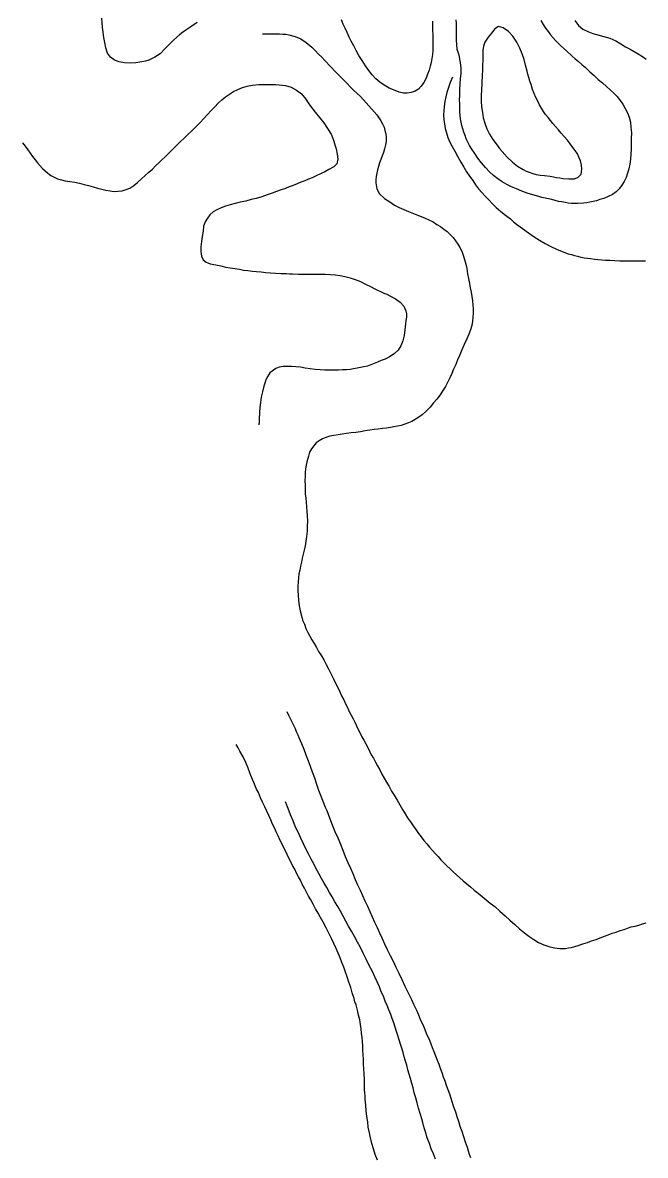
# Model space of a CAD drawing. Header units: inches. Extents: x 401374 to 405300, y 6332180 to 6336621.
# Drawn here: x 402029.4 to 402235.2, y 6334352.8 to 6334727 of the extents above; entities that cross this region are included whole.
import ezdxf

# ---------------------------------------------------------------- set-up
doc = ezdxf.new("R2010")
doc.units = ezdxf.units.IN
doc.header["$MEASUREMENT"] = 0

msp = doc.modelspace()

# ---------------------------------------------------------------- linework, layer by layer
for points in [[(402087.1, 6334727.1), (402085.3, 6334725.9), (402084.3, 6334725.2), (402083.3, 6334724.6), (402082.2, 6334723.8), (402081.2, 6334723), (402079.4, 6334721.4), (402077.8, 6334719.8), (402076.3, 6334718.3), (402074.8, 6334716.8), (402073.1, 6334715.6), (402071.1, 6334714.7), (402070, 6334714.3), (402068.8, 6334714.1), (402066.8, 6334713.8), (402064.9, 6334713.7), (402063, 6334713.8), (402061.3, 6334714.1), (402059.7, 6334714.7), (402058.4, 6334715.7), (402057.4, 6334717), (402056.9, 6334718.7), (402056.5, 6334720.5), (402056.2, 6334722.2), (402056, 6334723.9), (402055.8, 6334725.5), (402055.7, 6334727), (402055.6, 6334728.5)], [(402164.8, 6334727.5), (402164.8, 6334726), (402164.8, 6334724.5), (402164.9, 6334723.1), (402164.9, 6334721.7), (402164.9, 6334720.3), (402164.9, 6334719), (402164.9, 6334717.8), (402164.8, 6334716.5), (402164.6, 6334715.2), (402164.4, 6334713.9), (402164.1, 6334712.7), (402163.7, 6334711.4), (402163.2, 6334710), (402162.7, 6334708.7), (402162, 6334707.3), (402161.1, 6334706.1), (402160.2, 6334705.1), (402159.1, 6334704.4), (402157.8, 6334704), (402156.5, 6334703.8), (402155.2, 6334703.8), (402153.8, 6334704.1), (402152.5, 6334704.6), (402150.5, 6334705.4), (402148.9, 6334706.4), (402147.4, 6334707.4), (402146.1, 6334708.5), (402144.9, 6334709.8), (402143.8, 6334711.2), (402142.7, 6334712.8), (402141.6, 6334714.6), (402140.5, 6334716.2), (402139.6, 6334717.8), (402138.8, 6334719.4), (402138, 6334720.9), (402137.3, 6334722.3), (402136.6, 6334723.8), (402136, 6334725.2), (402135.3, 6334726.6), (402134.7, 6334728)], [(402173, 6334718.2), (402172.9, 6334719.8), (402172.8, 6334721.3), (402172.8, 6334722.8), (402172.7, 6334724.1), (402172.7, 6334725.5), (402172.7, 6334726.8), (402172.6, 6334728)], [(402200.6, 6334727.8), (402201.4, 6334726.4), (402202.2, 6334725.2), (402203, 6334724.1), (402203.8, 6334723), (402205.5, 6334721.1), (402207.2, 6334719.4), (402209.1, 6334717.7), (402211, 6334716), (402212, 6334715.1), (402213.1, 6334714.2), (402214.2, 6334713.2), (402215.4, 6334712.2), (402216.8, 6334710.8), (402218.2, 6334709.6), (402219.6, 6334708.3), (402221, 6334707.2), (402222.3, 6334706), (402223.5, 6334704.9), (402224.7, 6334703.7), (402225.8, 6334702.6), (402226.8, 6334701.3), (402227.7, 6334700.1), (402228.5, 6334698.7), (402229.2, 6334697.3), (402229.8, 6334695.8), (402230.2, 6334694.2), (402230.4, 6334692.4), (402230.6, 6334690.6), (402230.5, 6334688.8), (402230.5, 6334687), (402230.5, 6334685.3), (402230.4, 6334683.6), (402230.2, 6334682), (402230, 6334680.3), (402229.7, 6334678.8), (402229.3, 6334677.3), (402228.8, 6334675.9), (402228.2, 6334674.6), (402227.4, 6334673.4), (402226.5, 6334672.2), (402225.5, 6334671.2), (402224.3, 6334670.3), (402222.9, 6334669.6), (402221.4, 6334669), (402220.1, 6334668.6), (402219, 6334668.2), (402217.9, 6334668), (402216.8, 6334667.7), (402215.8, 6334667.5), (402214.7, 6334667.4), (402212.8, 6334667.3), (402210.8, 6334667.3), (402209.7, 6334667.4), (402208.7, 6334667.6), (402207.6, 6334667.8), (402206.5, 6334668), (402205.4, 6334668.3), (402204.2, 6334668.6), (402203.1, 6334668.8), (402202, 6334669.1), (402201, 6334669.3), (402200, 6334669.6), (402198, 6334670.2), (402196.1, 6334670.7), (402194.3, 6334671.4), (402192.6, 6334672.1), (402190.9, 6334672.8), (402189.4, 6334673.6), (402187.8, 6334674.5), (402186.4, 6334675.5), (402185, 6334676.6), (402183.6, 6334677.8), (402182.3, 6334679.2), (402181, 6334680.7), (402179.8, 6334682.3), (402178.6, 6334684.2), (402177.8, 6334685.3), (402177.1, 6334686.5), (402176.5, 6334687.6), (402176, 6334688.7), (402175.6, 6334689.8), (402175.2, 6334690.9), (402174.8, 6334692), (402174.5, 6334693.1), (402174.3, 6334694.2), (402174.1, 6334695.3), (402174, 6334696.4), (402173.9, 6334697.6), (402173.8, 6334698.9), (402173.8, 6334700.2), (402173.7, 6334701.5), (402173.8, 6334703), (402173.8, 6334704), (402173.8, 6334705), (402174, 6334706.8), (402174.1, 6334708.6), (402174.3, 6334710.3), (402174.3, 6334712), (402174.1, 6334713.9), (402173.9, 6334714.9), (402173.7, 6334715.9), (402173.4, 6334717), (402173, 6334718.2)], [(402211.8, 6334727.8), (402213.1, 6334726.1), (402214.5, 6334724.9), (402216.1, 6334724.1), (402217.8, 6334723.5), (402219.5, 6334723), (402221.4, 6334722.5), (402223.4, 6334721.9), (402225.4, 6334721), (402227, 6334720), (402228.6, 6334719.1), (402230.1, 6334718.3), (402231.5, 6334717.5), (402232.8, 6334716.7), (402234.2, 6334715.9), (402235.4, 6334715)], [(402181.4, 6334717.8), (402181.4, 6334716.6), (402181.4, 6334715.4), (402181.4, 6334714.3), (402181.3, 6334713.2), (402181.3, 6334712.1), (402181.3, 6334711), (402181.2, 6334709.9), (402181.2, 6334708.9), (402181.1, 6334707.9), (402181.1, 6334706.9), (402181, 6334704.9), (402180.9, 6334703), (402180.9, 6334701.1), (402181, 6334699.2), (402181.3, 6334697.4), (402181.6, 6334695.6), (402182.1, 6334693.8), (402182.8, 6334692), (402183.7, 6334690.2), (402184.8, 6334688.4), (402186.2, 6334686.6), (402187, 6334685.5), (402187.8, 6334684.5), (402189.5, 6334682.6), (402191.2, 6334681), (402192.9, 6334679.6), (402194.8, 6334678.5), (402195.8, 6334678), (402196.8, 6334677.6), (402198, 6334677.2), (402199.1, 6334676.9), (402200.4, 6334676.7), (402201.8, 6334676.6), (402203.7, 6334676.3), (402204.8, 6334676.1), (402205.8, 6334675.9), (402206.9, 6334675.8), (402208, 6334675.6), (402209.9, 6334675.5), (402211.7, 6334675.5), (402213, 6334676), (402213.9, 6334677), (402214.2, 6334678.6), (402214, 6334680), (402213.7, 6334681.4), (402213.2, 6334682.6), (402212.7, 6334683.7), (402212, 6334684.8), (402211.2, 6334685.8), (402210.3, 6334687), (402209.4, 6334688.2), (402208.3, 6334689.4), (402207.3, 6334690.5), (402206.4, 6334691.6), (402205.5, 6334692.7), (402204.6, 6334693.7), (402203.8, 6334694.7), (402203, 6334695.7), (402202.2, 6334696.7), (402201.5, 6334697.7), (402200.8, 6334698.8), (402200.2, 6334699.9), (402199.6, 6334701.1), (402199, 6334702.3), (402198.4, 6334703.6), (402197.9, 6334705), (402197.4, 6334706.6), (402197, 6334707.7), (402196.6, 6334708.9), (402196.3, 6334710), (402196.1, 6334711), (402195.6, 6334713), (402195.1, 6334714.9), (402194.5, 6334716.8), (402193.7, 6334718.6), (402192.7, 6334720.6), (402191.4, 6334722.6), (402189.9, 6334724.1), (402188.2, 6334725.3), (402186.6, 6334725.8), (402185.4, 6334725), (402184.3, 6334723.6), (402183.2, 6334722.3), (402182.1, 6334720.6), (402181.7, 6334719.3), (402181.4, 6334717.8)], [(402108.6, 6334723.4), (402109.8, 6334723.4), (402111, 6334723.4), (402112.1, 6334723.4), (402113.3, 6334723.4), (402114.3, 6334723.4), (402115.4, 6334723.3), (402116.4, 6334723.2), (402117.4, 6334723), (402119.4, 6334722.5), (402121.3, 6334721.7), (402123.1, 6334720.5), (402125, 6334719), (402126.1, 6334717.8), (402127.2, 6334716.6), (402128.2, 6334715.6), (402129.2, 6334714.5), (402131.1, 6334712.6), (402132.9, 6334710.7), (402134.7, 6334708.8), (402136.6, 6334706.9), (402137.6, 6334705.9), (402138.7, 6334704.8), (402139.8, 6334703.7), (402141, 6334702.6), (402142.9, 6334700.6), (402144.7, 6334698.6), (402146.4, 6334696.6), (402147.1, 6334695.6), (402147.8, 6334694.6), (402148.3, 6334693.6), (402148.8, 6334692.5), (402149.1, 6334691.4), (402149.4, 6334690.3), (402149.5, 6334689.1), (402149.5, 6334687.9), (402149.3, 6334686.7), (402149, 6334685.4), (402148.6, 6334684.2), (402148.2, 6334683), (402147.7, 6334681.8), (402147.3, 6334680.7), (402147, 6334679.5), (402146.6, 6334678.4), (402146.4, 6334677.3), (402146.2, 6334676.2), (402146.1, 6334675.1), (402146.1, 6334674.1), (402146.4, 6334672.2), (402147.3, 6334670.5), (402149, 6334669), (402150.7, 6334667.8), (402152.3, 6334666.8), (402153.8, 6334666), (402155.3, 6334665.3), (402156.9, 6334664.7), (402158.5, 6334664), (402160.2, 6334663.3), (402162.2, 6334662.6), (402163.6, 6334661.9), (402165, 6334661.2), (402166.3, 6334660.4), (402167.5, 6334659.7), (402168.6, 6334658.8), (402169.7, 6334658), (402171.6, 6334656.1), (402172.4, 6334655), (402173.2, 6334653.9), (402173.9, 6334652.8), (402174.5, 6334651.5), (402175, 6334650.2), (402175.4, 6334648.8), (402175.8, 6334647.3), (402176.2, 6334645.8), (402176.4, 6334644.1), (402176.7, 6334642.5), (402177, 6334640.9), (402177.3, 6334639.4), (402177.6, 6334638), (402177.8, 6334636.6), (402178, 6334635.2), (402178.2, 6334633.8), (402178.3, 6334632.5), (402178.3, 6334631.1), (402178.2, 6334629.8), (402178, 6334628.4), (402177.8, 6334627), (402177.4, 6334625.6), (402176.8, 6334624.1), (402176.2, 6334622.6), (402175.3, 6334620.7), (402174.5, 6334619), (402173.8, 6334617.3), (402173.1, 6334615.7), (402172.5, 6334614.1), (402171.8, 6334612.6), (402171.2, 6334611.1), (402170.5, 6334609.7), (402169.8, 6334608.2), (402169.1, 6334606.8), (402168.2, 6334605.5), (402167.3, 6334604.1), (402166.3, 6334602.7), (402165.2, 6334601.4), (402164, 6334600), (402162.6, 6334598.6), (402161.4, 6334597.5), (402160.3, 6334596.7), (402159.1, 6334595.9), (402158, 6334595.3), (402156.9, 6334594.8), (402155.7, 6334594.4), (402154.5, 6334594), (402153.3, 6334593.7), (402152.1, 6334593.5), (402150.9, 6334593.3), (402149.6, 6334593.1), (402148.3, 6334593), (402146.9, 6334592.8), (402145.5, 6334592.6), (402144.1, 6334592.4), (402142.6, 6334592.2), (402141, 6334591.9), (402139.5, 6334591.7), (402138, 6334591.5), (402136.4, 6334591.3), (402135, 6334591.1), (402133.6, 6334590.9), (402132.2, 6334590.7), (402130.9, 6334590.4), (402129.6, 6334590), (402128.5, 6334589.5), (402127.4, 6334588.9), (402126.4, 6334588.2), (402124.8, 6334586.3), (402124.2, 6334585.1), (402123.8, 6334583.8), (402123.3, 6334582), (402123, 6334580.3), (402122.8, 6334578.7), (402122.7, 6334577.2), (402122.6, 6334575.7), (402122.7, 6334574.3), (402122.7, 6334572.8), (402122.8, 6334571.4), (402123, 6334570), (402123.1, 6334568.6), (402123.2, 6334567.1), (402123.3, 6334565.6), (402123.4, 6334564.1), (402123.5, 6334562.4), (402123.4, 6334560.7), (402123.4, 6334559), (402123.2, 6334557.3), (402123, 6334555.7), (402122.7, 6334554.2), (402122.4, 6334552.8), (402122.1, 6334551.4), (402121.8, 6334550.1), (402121.5, 6334548.8), (402121.2, 6334547.5), (402121, 6334546.2), (402120.7, 6334544.9), (402120.6, 6334543.6), (402120.4, 6334542.3), (402120.3, 6334540.8), (402120.3, 6334539.4), (402120.4, 6334537.8), (402120.6, 6334536.2), (402120.8, 6334534.4), (402121.1, 6334532.7), (402121.5, 6334531.1), (402121.9, 6334529.7), (402122.5, 6334528.3), (402123, 6334526.9), (402123.6, 6334525.6), (402124.3, 6334524.4), (402125, 6334523.1), (402125.7, 6334521.9), (402126.5, 6334520.6), (402127.2, 6334519.3), (402128.1, 6334517.9), (402128.9, 6334516.5), (402129.7, 6334515), (402130.6, 6334513.4), (402131.3, 6334511.8), (402132.1, 6334510.3), (402132.8, 6334508.8), (402133.5, 6334507.4), (402134.2, 6334506), (402134.8, 6334504.7), (402135.5, 6334503.3), (402136.1, 6334502), (402136.7, 6334500.8), (402137.3, 6334499.5), (402138, 6334498.3), (402138.6, 6334497.1), (402139.2, 6334495.9), (402139.7, 6334494.7), (402140.3, 6334493.5), (402140.9, 6334492.3), (402141.5, 6334491.1), (402142.1, 6334490), (402142.8, 6334488.8), (402143.4, 6334487.6), (402144, 6334486.4), (402144.6, 6334485.2), (402145.3, 6334484), (402146, 6334482.7), (402146.7, 6334481.5), (402147.4, 6334480.2), (402148.1, 6334478.8), (402148.9, 6334477.5), (402149.6, 6334476.1), (402150.5, 6334474.7), (402151.3, 6334473.2), (402152.2, 6334471.8), (402153.1, 6334470.2), (402154, 6334468.6), (402154.9, 6334467.1), (402155.8, 6334465.7), (402156.6, 6334464.3), (402157.5, 6334463), (402158.4, 6334461.7), (402159.3, 6334460.5), (402160.2, 6334459.2), (402161.1, 6334458.1), (402162, 6334456.9), (402162.9, 6334455.8), (402163.8, 6334454.7), (402164.8, 6334453.6), (402165.7, 6334452.6), (402166.7, 6334451.6), (402167.6, 6334450.5), (402168.6, 6334449.5), (402169.6, 6334448.5), (402170.7, 6334447.5), (402171.7, 6334446.5), (402172.8, 6334445.5), (402173.9, 6334444.5), (402175, 6334443.5), (402176.2, 6334442.5), (402177.4, 6334441.5), (402178.6, 6334440.5), (402179.9, 6334439.4), (402181.2, 6334438.3), (402182.5, 6334437.2), (402183.9, 6334436.1), (402185.4, 6334435), (402187.1, 6334433.5), (402188.8, 6334432), (402190.4, 6334430.5), (402192, 6334429.1), (402193.6, 6334427.7), (402195.2, 6334426.4), (402196.7, 6334425.2), (402198.3, 6334424.1), (402199.9, 6334423.2), (402201.6, 6334422.4), (402203.3, 6334421.8), (402205.1, 6334421.4), (402206.9, 6334421.2), (402208.8, 6334421.2), (402209.8, 6334421.4), (402210.8, 6334421.5), (402211.9, 6334421.8), (402213, 6334422.2), (402214.5, 6334422.7), (402216, 6334423.2), (402217.4, 6334423.7), (402218.9, 6334424.2), (402220.2, 6334424.7), (402221.6, 6334425.2), (402222.9, 6334425.7), (402224.2, 6334426.2), (402225.5, 6334426.6), (402226.8, 6334427.1), (402228.1, 6334427.5), (402229.3, 6334427.9), (402230.5, 6334428.3), (402231.8, 6334428.6), (402233, 6334428.9), (402234.2, 6334429.3), (402235.4, 6334429.6)], [(402171.4, 6334709), (402170.7, 6334707.3), (402170.1, 6334705.6), (402169.6, 6334704), (402169.2, 6334702.5), (402168.9, 6334701), (402168.7, 6334699.4), (402168.6, 6334698), (402168.5, 6334696.5), (402168.6, 6334695), (402168.8, 6334693.6), (402169, 6334692.1), (402169.4, 6334690.6), (402169.9, 6334689.1), (402170.6, 6334687.6), (402171.3, 6334686.1), (402172.2, 6334684.6), (402173.2, 6334682.7), (402174.2, 6334681), (402175.2, 6334679.3), (402176.1, 6334677.8), (402177.1, 6334676.3), (402178.1, 6334674.9), (402179, 6334673.5), (402180, 6334672.2), (402181.1, 6334670.9), (402182.2, 6334669.7), (402183.4, 6334668.5), (402184.6, 6334667.2), (402185.9, 6334666), (402187.4, 6334664.7), (402188.9, 6334663.5), (402190.6, 6334662.2), (402191.6, 6334661.3), (402192.6, 6334660.5), (402194.6, 6334659), (402196.5, 6334657.6), (402198.4, 6334656.3), (402200.2, 6334655.2), (402202.1, 6334654.1), (402203.9, 6334653.1), (402205.8, 6334652.2), (402207.7, 6334651.4), (402209.7, 6334650.7), (402210.7, 6334650.4), (402211.7, 6334650.1), (402212.7, 6334649.9), (402213.8, 6334649.6), (402214.9, 6334649.4), (402216, 6334649.2), (402217.1, 6334649.1), (402218.3, 6334648.9), (402219.5, 6334648.8), (402220.8, 6334648.7), (402222, 6334648.6), (402223.4, 6334648.6), (402225.1, 6334648.5), (402226.7, 6334648.4), (402228.2, 6334648.4), (402229.7, 6334648.4), (402231.1, 6334648.4), (402232.5, 6334648.4), (402233.8, 6334648.4), (402235.2, 6334648.4)], [(402029.4, 6334687.4), (402030.2, 6334686.2), (402031.1, 6334685), (402031.9, 6334683.9), (402032.7, 6334682.8), (402033.5, 6334681.7), (402034.3, 6334680.7), (402036, 6334678.9), (402037.7, 6334677.3), (402038.7, 6334676.6), (402039.8, 6334676), (402040.9, 6334675.5), (402042.2, 6334675.1), (402043.5, 6334674.8), (402045, 6334674.6), (402046.6, 6334674.3), (402048.2, 6334674), (402049.7, 6334673.6), (402051.2, 6334673.2), (402052.7, 6334672.8), (402054.1, 6334672.4), (402055.6, 6334672), (402056.9, 6334671.7), (402058.3, 6334671.5), (402059.6, 6334671.3), (402061, 6334671.4), (402062.3, 6334671.5), (402063.6, 6334671.9), (402064.8, 6334672.4), (402066.1, 6334673.2), (402067.4, 6334674.2), (402068.7, 6334675.4), (402069.9, 6334676.5), (402071.1, 6334677.6), (402072.3, 6334678.7), (402073.3, 6334679.7), (402074.4, 6334680.7), (402075.4, 6334681.7), (402076.4, 6334682.6), (402077.4, 6334683.6), (402078.4, 6334684.6), (402079.4, 6334685.6), (402080.5, 6334686.7), (402081.6, 6334687.8), (402082.8, 6334688.9), (402084, 6334690.1), (402085.4, 6334691.4), (402086.7, 6334692.7), (402088.1, 6334694.1), (402089.3, 6334695.4), (402090.5, 6334696.7), (402091.7, 6334698), (402092.9, 6334699.2), (402094, 6334700.4), (402095.2, 6334701.5), (402096.4, 6334702.5), (402097.7, 6334703.4), (402099.1, 6334704.3), (402100.5, 6334705), (402102, 6334705.6), (402103.6, 6334706.1), (402105.4, 6334706.4), (402107.4, 6334706.6), (402108.6, 6334706.6), (402109.7, 6334706.6), (402110.9, 6334706.6), (402112, 6334706.6), (402113.1, 6334706.6), (402114.2, 6334706.5), (402115.2, 6334706.4), (402116.2, 6334706.3), (402118.1, 6334705.7), (402119.9, 6334704.8), (402121.5, 6334703.5), (402123, 6334701.8), (402123.7, 6334700.6), (402124.5, 6334699.5), (402126, 6334697.5), (402127.5, 6334695.7), (402128.9, 6334694), (402130.1, 6334692.1), (402131.3, 6334690.2), (402131.8, 6334689.1), (402132.2, 6334687.9), (402132.6, 6334686.7), (402133, 6334685.4), (402133.3, 6334683.6), (402133.5, 6334681.9), (402133.2, 6334680.4), (402132.2, 6334679.4), (402130.6, 6334678.5), (402129.2, 6334677.8), (402127.8, 6334677.1), (402126.4, 6334676.4), (402125.1, 6334675.8), (402123.8, 6334675.3), (402122.6, 6334674.8), (402121.3, 6334674.3), (402120.1, 6334673.8), (402118.8, 6334673.3), (402117.5, 6334672.8), (402116.2, 6334672.3), (402114.8, 6334671.8), (402113.3, 6334671.3), (402111.8, 6334670.7), (402110.2, 6334670.2), (402108.4, 6334669.5), (402106.6, 6334669), (402104.9, 6334668.6), (402103.1, 6334668.1), (402101.3, 6334667.7), (402099.6, 6334667.3), (402098, 6334666.9), (402096.4, 6334666.4), (402095, 6334665.9), (402093.6, 6334665.2), (402092.4, 6334664.5), (402091.3, 6334663.6), (402090.5, 6334662.5), (402089.7, 6334661.3), (402089.2, 6334659.8), (402089, 6334658.2), (402088.7, 6334656.4), (402088.5, 6334654.7), (402088.3, 6334653), (402088.3, 6334651.4), (402088.5, 6334649.9), (402089, 6334648.7), (402090, 6334647.9), (402091.4, 6334647.4), (402093.2, 6334647), (402094.9, 6334646.7), (402096.5, 6334646.3), (402098, 6334646.1), (402099.5, 6334645.8), (402101, 6334645.6), (402102.4, 6334645.3), (402103.8, 6334645.2), (402105.3, 6334645), (402106.7, 6334644.8), (402108.2, 6334644.7), (402109.7, 6334644.5), (402111.3, 6334644.4), (402112.9, 6334644.3), (402114.7, 6334644.2), (402116.6, 6334644.2), (402117.6, 6334644.1), (402118.6, 6334644.1), (402120.6, 6334644), (402122.5, 6334644), (402124.3, 6334644), (402126.1, 6334644), (402127.8, 6334644), (402129.4, 6334644), (402131.1, 6334643.9), (402132.7, 6334643.7), (402134.3, 6334643.5), (402135.9, 6334643.2), (402137.6, 6334642.7), (402139.3, 6334642.2), (402141, 6334641.5), (402142.7, 6334640.7), (402144.6, 6334639.8), (402145.6, 6334639.2), (402146.6, 6334638.7), (402147.6, 6334638.2), (402148.7, 6334637.7), (402149.7, 6334637.3), (402150.7, 6334636.8), (402152.6, 6334635.8), (402154.1, 6334634.7), (402155.3, 6334633.4), (402156, 6334631.8), (402156.2, 6334630.8), (402156.2, 6334629.8), (402156, 6334628.7), (402155.9, 6334627.6), (402155.8, 6334626.6), (402155.7, 6334625.6), (402155.5, 6334623.7), (402155, 6334621.9), (402154.4, 6334620.3), (402153.5, 6334618.8), (402152.2, 6334617.6), (402150.6, 6334616.6), (402149.2, 6334615.9), (402147.9, 6334615.4), (402146.7, 6334614.9), (402145.5, 6334614.4), (402144.4, 6334614), (402143.3, 6334613.6), (402142.1, 6334613.3), (402141, 6334613.1), (402139.9, 6334612.9), (402138.7, 6334612.7), (402137.6, 6334612.5), (402136.4, 6334612.4), (402135.1, 6334612.3), (402133.8, 6334612.2), (402132.4, 6334612.2), (402131, 6334612.2), (402129.3, 6334612.2), (402127.7, 6334612.3), (402126.1, 6334612.5), (402124.4, 6334612.7), (402122.8, 6334612.9), (402121.2, 6334613.2), (402119.7, 6334613.3), (402118.2, 6334613.5), (402116.8, 6334613.5), (402115.5, 6334613.4), (402114.2, 6334613.2), (402113.1, 6334612.8), (402111.1, 6334611.4), (402110.4, 6334610.3), (402109.8, 6334609), (402109.4, 6334607.9), (402109.1, 6334606.9), (402108.6, 6334605.1), (402108.2, 6334603.3), (402108, 6334601.6), (402107.8, 6334599.9), (402107.7, 6334598.2), (402107.5, 6334596.2), (402107.5, 6334595.2), (402107.4, 6334594.2)], [(402177.5, 6334352), (402177.1, 6334353.1), (402176.7, 6334354.2), (402176.4, 6334355.4), (402175.7, 6334357.2), (402175.2, 6334359), (402174.6, 6334360.7), (402174, 6334362.4), (402173.5, 6334364), (402173, 6334365.6), (402172.5, 6334367.1), (402171.9, 6334368.7), (402171.4, 6334370.2), (402171, 6334371.6), (402170.5, 6334373.1), (402170, 6334374.5), (402169.5, 6334375.9), (402169, 6334377.3), (402168.5, 6334378.7), (402168, 6334380.1), (402167.5, 6334381.5), (402167, 6334382.8), (402166.5, 6334384.2), (402165.9, 6334385.6), (402165.4, 6334387), (402164.8, 6334388.4), (402164.3, 6334389.9), (402163.7, 6334391.3), (402163, 6334392.8), (402162.4, 6334394.3), (402161.7, 6334395.9), (402161, 6334397.4), (402160.3, 6334399.1), (402159.6, 6334400.7), (402158.8, 6334402.4), (402158, 6334404.2), (402156.9, 6334406.4), (402155.8, 6334408.6), (402154.8, 6334410.8), (402153.8, 6334412.9), (402152.8, 6334414.9), (402151.9, 6334416.9), (402150.9, 6334418.8), (402150, 6334420.7), (402149.1, 6334422.6), (402148.3, 6334424.4), (402147.4, 6334426.2), (402146.6, 6334428), (402145.8, 6334429.8), (402145, 6334431.5), (402144.2, 6334433.3), (402143.4, 6334435.1), (402142.6, 6334436.8), (402141.8, 6334438.6), (402141, 6334440.3), (402140.2, 6334442.1), (402139.4, 6334443.9), (402138.6, 6334445.8), (402137.8, 6334447.6), (402137, 6334449.5), (402136.1, 6334451.5), (402135.3, 6334453.5), (402134.5, 6334455.5), (402133.6, 6334457.6), (402132.7, 6334459.7), (402131.8, 6334461.9), (402130.9, 6334464.2), (402130, 6334466.6), (402129.5, 6334467.8), (402129, 6334468.9), (402128.6, 6334470.1), (402128.1, 6334471.2), (402127.7, 6334472.3), (402127.3, 6334473.4), (402126.9, 6334474.4), (402126.6, 6334475.4), (402125.9, 6334477.4), (402125.2, 6334479.4), (402124.5, 6334481.3), (402123.8, 6334483.1), (402123.1, 6334485), (402122.4, 6334486.9), (402121.6, 6334488.8), (402120.8, 6334490.8), (402120.4, 6334491.7), (402119.9, 6334492.8), (402119.5, 6334493.8), (402119, 6334494.9), (402118.5, 6334495.9), (402117.9, 6334497), (402117.3, 6334498.2), (402116.8, 6334499.4)], [(402146.6, 6334351.2), (402145.9, 6334353.1), (402145.3, 6334355), (402144.8, 6334356.8), (402144.3, 6334358.6), (402144, 6334360.3), (402143.6, 6334362.1), (402143.4, 6334363.9), (402143.1, 6334365.7), (402142.9, 6334367.5), (402142.8, 6334369.4), (402142.6, 6334371.4), (402142.6, 6334372.4), (402142.5, 6334373.5), (402142.4, 6334374.5), (402142.4, 6334375.7), (402142.3, 6334376.8), (402142.3, 6334378), (402142.2, 6334379.7), (402142.1, 6334381.4), (402142, 6334383), (402142, 6334384.6), (402141.9, 6334386.1), (402141.8, 6334387.5), (402141.8, 6334389), (402141.7, 6334390.4), (402141.6, 6334391.8), (402141.4, 6334393.2), (402141.3, 6334394.6), (402141, 6334396.1), (402140.8, 6334397.6), (402140.4, 6334399.2), (402140, 6334400.8), (402139.6, 6334402.6), (402139.2, 6334403.6), (402138.9, 6334404.6), (402138.3, 6334406.5), (402137.8, 6334408.3), (402137.2, 6334410.1), (402136.6, 6334411.8), (402136.1, 6334413.4), (402135.5, 6334415), (402134.9, 6334416.5), (402134.3, 6334418.1), (402133.7, 6334419.6), (402133, 6334421.2), (402132.2, 6334422.8), (402131.4, 6334424.5), (402130.6, 6334426.2), (402129.7, 6334428), (402128.7, 6334429.9), (402127.8, 6334431.4), (402127, 6334432.9), (402126.2, 6334434.3), (402125.4, 6334435.8), (402124.6, 6334437.2), (402123.9, 6334438.5), (402123.2, 6334439.8), (402122.5, 6334441.1), (402121.8, 6334442.4), (402121.2, 6334443.7), (402120.5, 6334444.9), (402119.9, 6334446.1), (402119.3, 6334447.4), (402118.6, 6334448.6), (402118, 6334449.8), (402117.4, 6334451), (402116.8, 6334452.2), (402116.2, 6334453.4), (402115.6, 6334454.6), (402115, 6334455.9), (402114.4, 6334457.1), (402113.8, 6334458.4), (402113.2, 6334459.7), (402112.6, 6334461), (402112, 6334462.3), (402111.4, 6334463.7), (402110.7, 6334465.1), (402110.1, 6334466.5), (402109.4, 6334468), (402108.7, 6334469.5), (402108, 6334471), (402107.3, 6334472.7), (402106.7, 6334473.8), (402106.2, 6334474.9), (402105.8, 6334476), (402105.4, 6334477), (402104.6, 6334478.9), (402103.9, 6334480.8), (402103.1, 6334482.6), (402102.3, 6334484.5), (402101.2, 6334486.4), (402100.6, 6334487.5), (402100, 6334488.6)], [(402165.8, 6334351.6), (402165.1, 6334353.3), (402164.4, 6334355), (402163.8, 6334356.8), (402163.1, 6334358.6), (402162.5, 6334360.6), (402162.2, 6334361.6), (402161.9, 6334362.7), (402161.6, 6334363.7), (402161.3, 6334364.9), (402160.7, 6334366.7), (402160.2, 6334368.4), (402159.7, 6334370.2), (402159.3, 6334371.8), (402158.8, 6334373.5), (402158.4, 6334375.1), (402158, 6334376.6), (402157.5, 6334378.2), (402157.1, 6334379.7), (402156.7, 6334381.1), (402156.3, 6334382.6), (402155.9, 6334384), (402155.5, 6334385.4), (402155.1, 6334386.8), (402154.7, 6334388.2), (402154.3, 6334389.6), (402153.8, 6334391), (402153.4, 6334392.4), (402152.9, 6334393.8), (402152.5, 6334395.2), (402152, 6334396.6), (402151.5, 6334398), (402151, 6334399.4), (402150.4, 6334400.9), (402149.8, 6334402.3), (402149.2, 6334403.8), (402148.6, 6334405.4), (402147.9, 6334406.9), (402147.3, 6334408.5), (402146.5, 6334410.2), (402145.8, 6334411.8), (402145, 6334413.6), (402143.9, 6334415.6), (402142.9, 6334417.7), (402141.9, 6334419.6), (402141, 6334421.5), (402140, 6334423.3), (402139, 6334425.1), (402138.1, 6334426.9), (402137.1, 6334428.6), (402136.2, 6334430.2), (402135.3, 6334431.9), (402134.4, 6334433.5), (402133.5, 6334435), (402132.6, 6334436.6), (402131.7, 6334438.2), (402130.8, 6334439.7), (402129.9, 6334441.3), (402129, 6334442.8), (402128.1, 6334444.3), (402127.3, 6334445.9), (402126.4, 6334447.5), (402125.6, 6334449.1), (402124.7, 6334450.7), (402123.8, 6334452.4), (402123, 6334454.1), (402122.2, 6334455.8), (402121.3, 6334457.6), (402120.5, 6334459.4), (402119.6, 6334461.3), (402118.8, 6334463.3), (402117.9, 6334465.3), (402117.1, 6334467.4), (402116.3, 6334469.6)]]:
    msp.add_lwpolyline(points)

doc.saveas('drawing.dxf')
